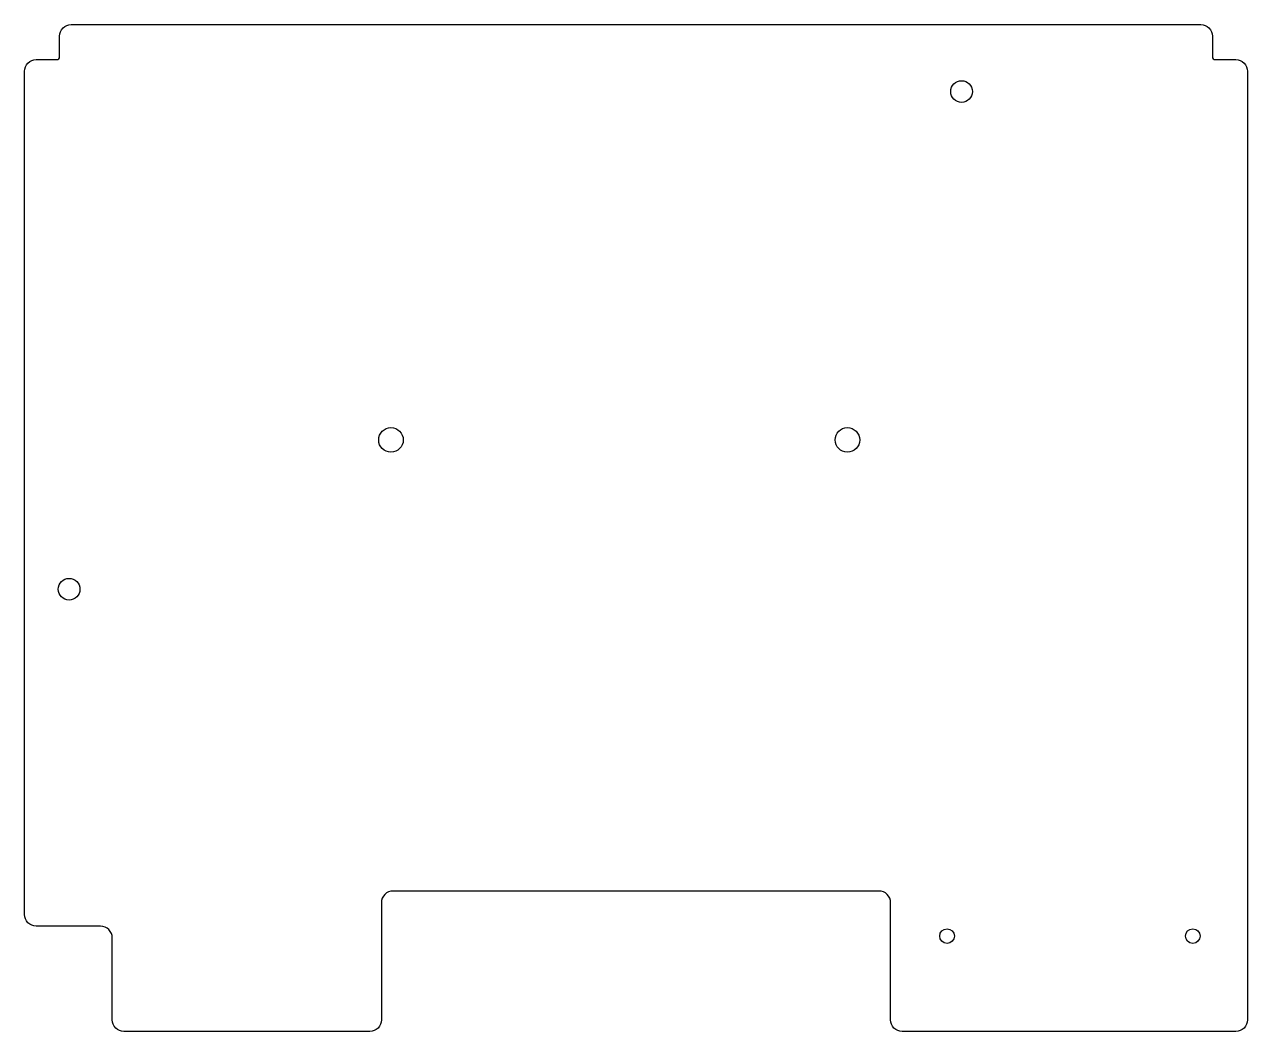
# Model space of a CAD drawing. Header units: millimetres. Extents: x -263 to -54, y 90 to 262.
import ezdxf

# ---------------------------------------------------------------- set-up
doc = ezdxf.new("R2010")
doc.units = ezdxf.units.MM
doc.layers.get('0').update_dxf_attribs({"linetype": 'CONTINUOUS'})

msp = doc.modelspace()

# ---------------------------------------------------------------- linework, layer by layer
msp.add_lwpolyline([(-263.4, 109.86), (-263.4, 253.86, -0.414214), (-261.4, 255.86), (-257.9, 255.86, 0.414214), (-257.4, 256.36), (-257.4, 259.86, -0.414214), (-255.4, 261.86), (-62.4, 261.86, -0.414214), (-60.4, 259.86), (-60.4, 256.36, 0.414214), (-59.9, 255.86), (-56.4, 255.86, -0.414214), (-54.4, 253.86), (-54.4, 91.86, -0.414214), (-56.4, 89.86), (-113.4, 89.86, -0.414214), (-115.4, 91.86), (-115.4, 111.86, 0.414214), (-117.4, 113.86), (-200.4, 113.86, 0.414214), (-202.4, 111.86), (-202.4, 91.86, -0.414214), (-204.4, 89.86), (-246.4, 89.86, -0.414214), (-248.4, 91.86), (-248.4, 105.86, 0.414214), (-250.4, 107.86), (-261.4, 107.86, -0.414214)], format="xyb", close=True)
for centre, radius in [((-103.27, 250.41), 1.85), ((-200.77, 190.91), 2.1), ((-122.77, 190.91), 2.1), ((-255.77, 165.41), 1.85), ((-105.75, 106.16), 1.25), ((-63.75, 106.16), 1.25)]:
    msp.add_circle(centre, radius)

doc.saveas('drawing.dxf')
